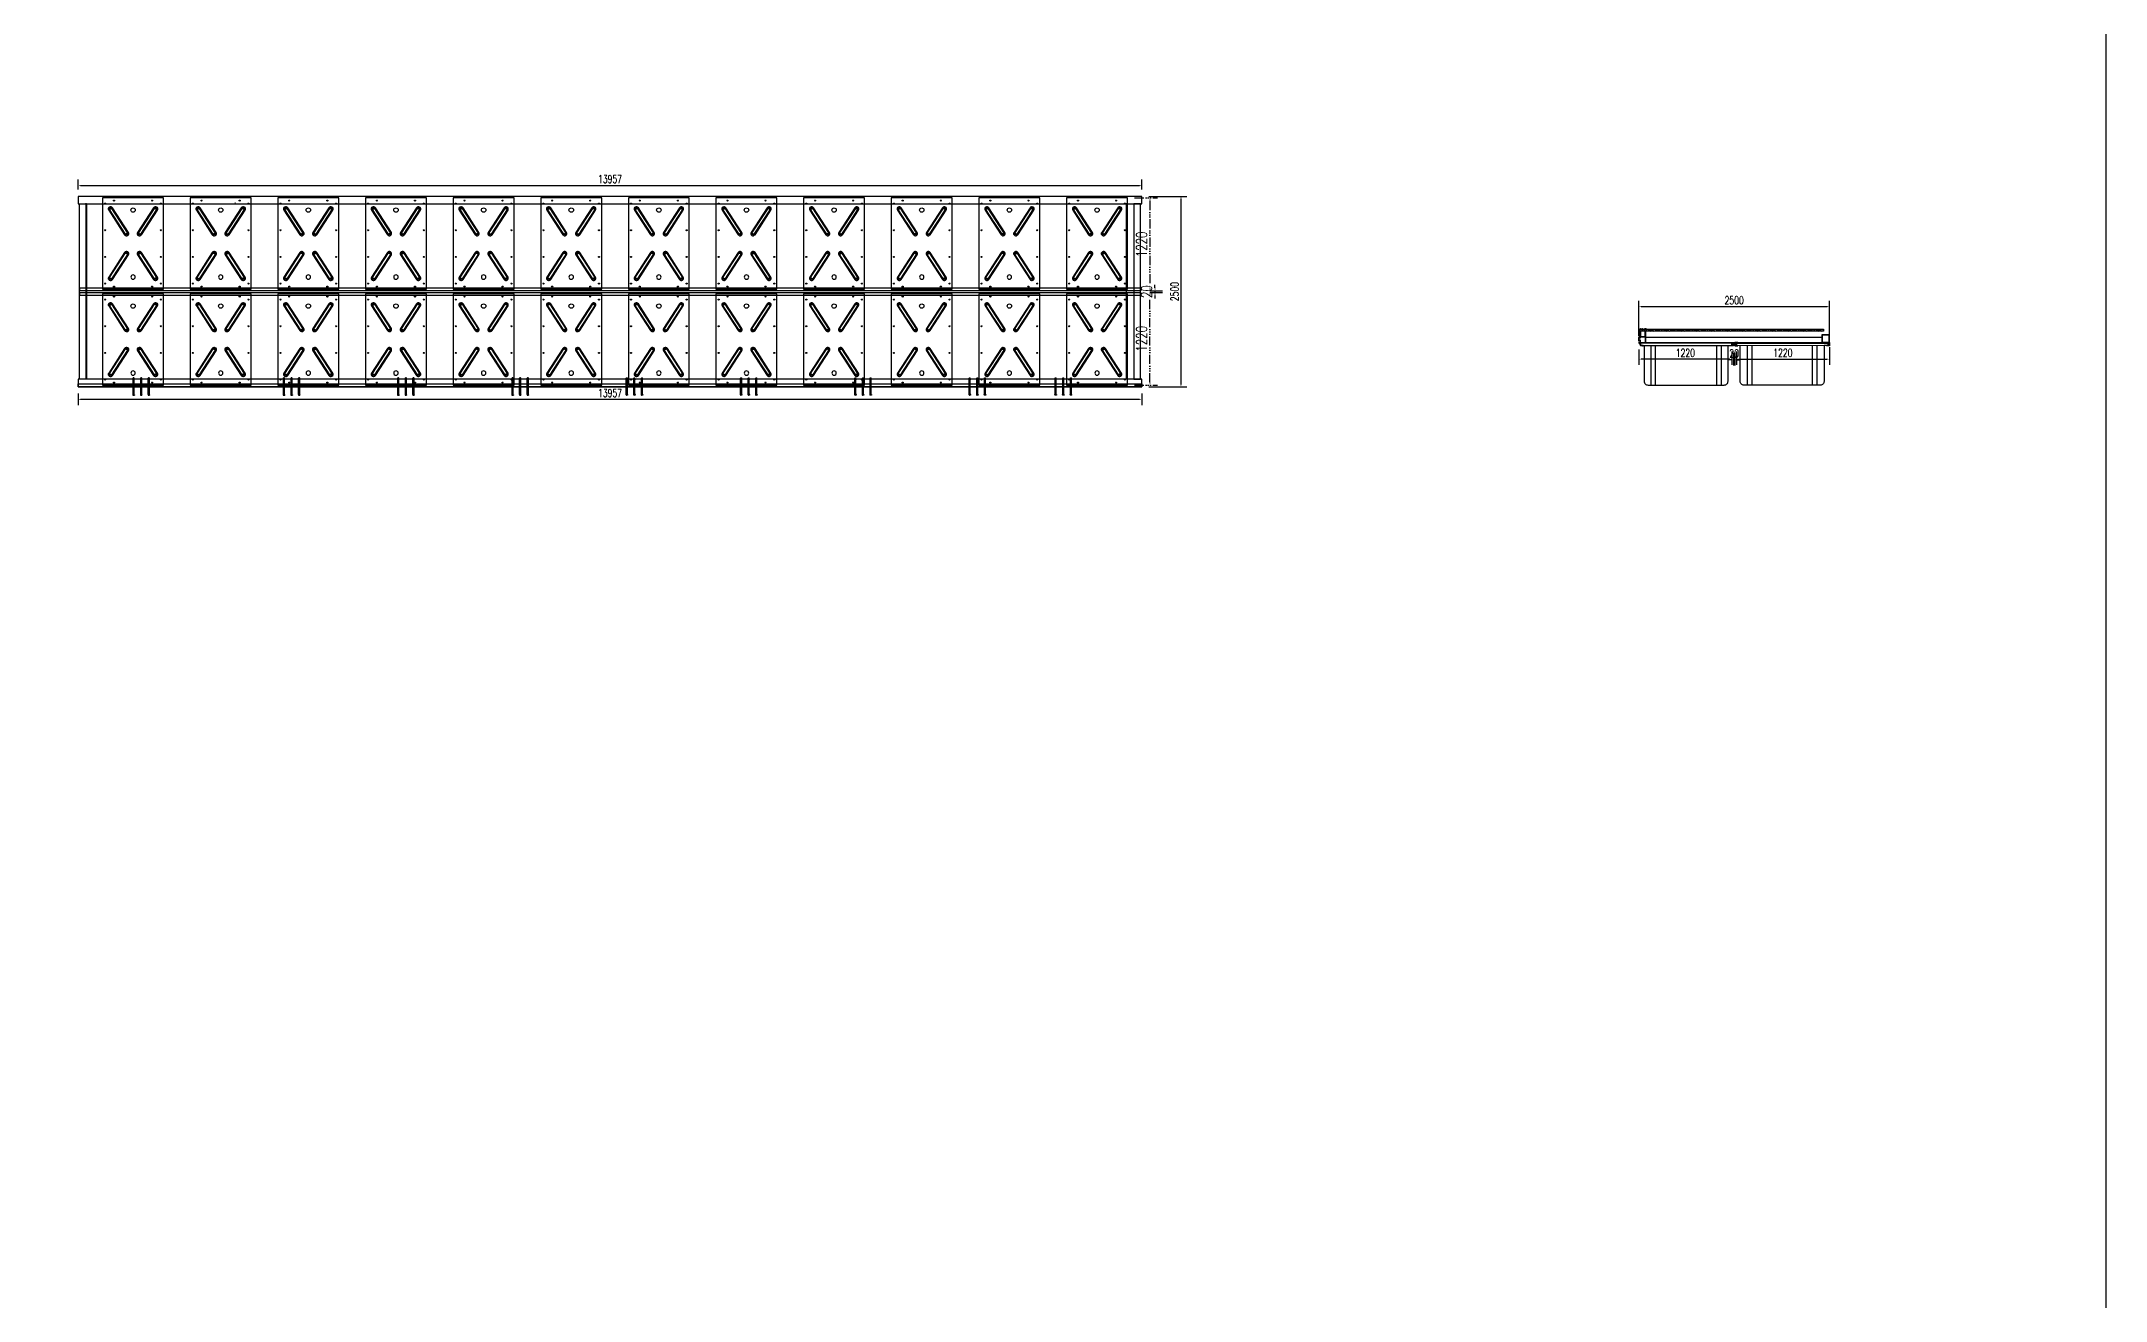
# Model space of a CAD drawing. Extents: x -18540 to 926017, y -610001 to -56924.
# Drawn here: x 136467 to 163556, y -559885 to -543348 of the extents above; entities that cross this region are included whole.
import ezdxf

# ---------------------------------------------------------------- set-up
doc = ezdxf.new("R2010")
doc.units = 0
doc.header["$LTSCALE"] = 10
doc.header["$MEASUREMENT"] = 0
doc.linetypes.add('ACAD_ISO14W100', pattern=[24, 12, -3, 0, -3, 0, -3, 0, -3])
for name, color, linetype in [('L-构造线', 6, 'Continuous'), ('PUB_DIM', 3, 'Continuous'), ('W-FLOAT_BOWL浮筒', 253, 'Continuous'), ('W-STEEL_FRAME钢架', 3, 'Continuous'), ('W-WOOD_FLOOR木地板', 30, 'Continuous'), ('浮箱U槽', 5, 'Continuous')]:
    doc.layers.add(name, color=color, linetype=linetype)
doc.styles.add('STANDARD_T3', font='simplex.shx', dxfattribs={"width": 0.7, "bigfont": 'gbcbig.shx'})
doc.dimstyles.new('W&&30', dxfattribs={"dimtxt": 105, "dimasz": 30, "dimexe": 75, "dimexo": 90, "dimgap": 30, "dimtad": 1, "dimdec": 0, "dimzin": 0, "dimdsep": 46, "dimtxsty": 'STANDARD_T3', "dimcen": 0.09, "dimclrd": 1, "dimclre": 1, "dimclrt": 7, "dimazin": 2, "dimtfac": 1, "dimtdec": 0, "dimtix": 1, "dimtmove": 2, "dimatfit": 3, "dimfxl": 100, "dimtolj": 1, "dimtzin": 0, "dimarcsym": 0})
doc.dimstyles.new('W&&40', dxfattribs={"dimtxt": 140, "dimasz": 40, "dimexe": 100, "dimexo": 120, "dimgap": 40, "dimtad": 1, "dimdec": 0, "dimzin": 0, "dimdsep": 46, "dimtxsty": 'STANDARD_T3', "dimcen": 0.09, "dimclrd": 1, "dimclre": 1, "dimclrt": 7, "dimazin": 2, "dimtfac": 1, "dimtdec": 0, "dimtix": 1, "dimtmove": 2, "dimatfit": 3, "dimfxl": 100, "dimtolj": 1, "dimtzin": 0, "dimarcsym": 0})

# ---------------------------------------------------------------- blocks, each defined once
blk = doc.blocks.new('*D900')
at = {"layer": 'Defpoints', "color": 0, "transparency": 16777216}
for p in [(150909, -545385), (150909, -547885), (151422, -547885)]:
    blk.add_point(p, dxfattribs=at)
at = {"layer": 'W-STEEL_FRAME钢架', "color": 1, "lineweight": -2, "transparency": 16777216}
for p, q in [((150999, -545385), (151497, -545385)), ((151422, -545415), (151422, -547855)), ((150999, -547885), (151497, -547885))]:
    blk.add_line(p, q, dxfattribs=at)
at = {"layer": 'W-STEEL_FRAME钢架', "color": 1, "transparency": 16777216}
for points in [[(151417, -545415), (151427, -545415), (151422, -545385)], [(151417, -547855), (151427, -547855), (151422, -547885)]]:
    blk.add_solid(points, dxfattribs=at)
at = {"layer": 'W-STEEL_FRAME钢架', "color": 7, "transparency": 16777216, "insert": (151339, -546635), "char_height": 105, "attachment_point": 5, "rotation": 90, "style": 'STANDARD_T3'}
blk.add_mtext('\\A1;2500', dxfattribs=at)
blk = doc.blocks.new('*D907')
at = {"layer": 'Defpoints', "color": 0, "linetype": 'ACAD_ISO14W100', "transparency": 16777216}
for p in [(150892, -546645), (151015, -546645), (150693, -547865)]:
    blk.add_point(p, dxfattribs=at)
at = {"layer": 'PUB_DIM', "color": 1, "linetype": 'ACAD_ISO14W100', "lineweight": -2, "transparency": 16777216}
for p, q in [((151012, -546645), (151115, -546645)), ((151015, -547825), (151015, -546685)), ((150813, -547865), (151115, -547865))]:
    blk.add_line(p, q, dxfattribs=at)
at = {"layer": 'PUB_DIM', "color": 1, "linetype": 'ACAD_ISO14W100', "transparency": 16777216}
for points in [[(151008, -546685), (151022, -546685), (151015, -546645)], [(151008, -547825), (151022, -547825), (151015, -547865)]]:
    blk.add_solid(points, dxfattribs=at)
at = {"layer": 'PUB_DIM', "color": 7, "linetype": 'ACAD_ISO14W100', "transparency": 16777216, "insert": (150905, -547255), "char_height": 140, "attachment_point": 5, "rotation": 90, "style": 'STANDARD_T3'}
blk.add_mtext('\\A1;1220', dxfattribs=at)
blk = doc.blocks.new('*D908')
at = {"layer": 'Defpoints', "color": 0, "linetype": 'ACAD_ISO14W100', "transparency": 16777216}
for p in [(150693, -545405), (150892, -546625), (151015, -546625)]:
    blk.add_point(p, dxfattribs=at)
at = {"layer": 'PUB_DIM', "color": 1, "linetype": 'ACAD_ISO14W100', "lineweight": -2, "transparency": 16777216}
for p, q in [((150813, -545405), (151115, -545405)), ((151015, -545445), (151015, -546585)), ((151012, -546625), (151115, -546625))]:
    blk.add_line(p, q, dxfattribs=at)
at = {"layer": 'PUB_DIM', "color": 1, "linetype": 'ACAD_ISO14W100', "transparency": 16777216}
for points in [[(151008, -545445), (151022, -545445), (151015, -545405)], [(151008, -546585), (151022, -546585), (151015, -546625)]]:
    blk.add_solid(points, dxfattribs=at)
at = {"layer": 'PUB_DIM', "color": 7, "linetype": 'ACAD_ISO14W100', "transparency": 16777216, "insert": (150905, -546015), "char_height": 140, "attachment_point": 5, "rotation": 90, "style": 'STANDARD_T3'}
blk.add_mtext('\\A1;1220', dxfattribs=at)
blk = doc.blocks.new('*D916')
at = {"layer": 'Defpoints', "color": 0, "transparency": 16777216}
for p in [(150909, -545240), (136951, -545385), (150909, -545385)]:
    blk.add_point(p, dxfattribs=at)
at = {"layer": 'W-STEEL_FRAME钢架', "color": 1, "lineweight": -2, "transparency": 16777216}
for p, q in [((136951, -545295), (136951, -545165)), ((136981, -545240), (150879, -545240)), ((150909, -545295), (150909, -545165))]:
    blk.add_line(p, q, dxfattribs=at)
at = {"layer": 'W-STEEL_FRAME钢架', "color": 1, "transparency": 16777216}
for points in [[(136981, -545235), (136981, -545245), (136951, -545240)], [(150879, -545235), (150879, -545245), (150909, -545240)]]:
    blk.add_solid(points, dxfattribs=at)
at = {"layer": 'W-STEEL_FRAME钢架', "color": 7, "transparency": 16777216, "insert": (143930, -545157), "char_height": 105, "attachment_point": 5, "style": 'STANDARD_T3'}
blk.add_mtext('\\A1;13957', dxfattribs=at)
blk = doc.blocks.new('*D955')
at = {"layer": 'Defpoints', "color": 0, "transparency": 16777216}
for p in [(136952, -547885), (150909, -547885), (136952, -548050)]:
    blk.add_point(p, dxfattribs=at)
at = {"layer": 'W-STEEL_FRAME钢架', "color": 1, "lineweight": -2, "transparency": 16777216}
for p, q in [((136952, -547975), (136952, -548125)), ((150909, -547975), (150909, -548125)), ((150879, -548050), (136982, -548050))]:
    blk.add_line(p, q, dxfattribs=at)
at = {"layer": 'W-STEEL_FRAME钢架', "color": 1, "transparency": 16777216}
for points in [[(136982, -548045), (136982, -548055), (136952, -548050)], [(150879, -548045), (150879, -548055), (150909, -548050)]]:
    blk.add_solid(points, dxfattribs=at)
at = {"layer": 'W-STEEL_FRAME钢架', "color": 7, "transparency": 16777216, "insert": (143930, -547967), "char_height": 105, "attachment_point": 5, "style": 'STANDARD_T3'}
blk.add_mtext('\\A1;13957', dxfattribs=at)
blk = doc.blocks.new('fx1200')
for p, q in [((1200, 276), (0, 276)), ((0, 276), (0, -524)), ((1200, -524), (1200, 276)), ((121, 187), (116, 177)), ((116, 177), (118, 165)), ((118, 165), (121, 155)), ((128, 196), (121, 187)), ((121, 155), (129, 147)), ((126, 172), (129, 182)), ((128, 162), (126, 172)), ((139, 201), (128, 196)), ((134, 155), (128, 162)), ((129, 182), (136, 190)), ((129, 172), (131, 180)), ((131, 164), (129, 172)), ((137, 159), (129, 147)), ((129, 147), (453, -63)), ((131, 180), (137, 187)), ((137, 159), (131, 164)), ((134, 155), (458, -56)), ((136, 190), (145, 192)), ((137, 187), (145, 189)), ((153, 185), (137, 159)), ((461, -53), (137, 159)), ((150, 201), (139, 201)), ((145, 192), (155, 189)), ((145, 189), (153, 185)), ((159, 197), (150, 201)), ((159, 197), (153, 185)), ((153, 185), (477, -24)), ((478, -21), (155, 189)), ((483, -12), (159, 197)), ((1041, 197), (717, -12)), ((1045, 189), (722, -21)), ((723, -24), (1047, 185)), ((1064, 159), (741, -53)), ((742, -56), (1066, 155)), ((747, -63), (1071, 147)), ((1052, 201), (1041, 197)), ((1047, 185), (1041, 197)), ((1045, 189), (1055, 192)), ((1047, 185), (1055, 189)), ((1047, 185), (1064, 159)), ((1063, 201), (1052, 201)), ((1055, 192), (1064, 190)), ((1055, 189), (1063, 187)), ((1072, 196), (1063, 201)), ((1063, 187), (1069, 180)), ((1064, 190), (1072, 182)), ((1069, 164), (1064, 159)), ((1064, 159), (1071, 147)), ((1072, 162), (1066, 155)), ((1069, 180), (1071, 172)), ((1071, 172), (1069, 164)), ((1071, 147), (1079, 155)), ((1080, 187), (1072, 196)), ((1072, 182), (1076, 172)), ((1076, 172), (1072, 162)), ((1079, 155), (1084, 165)), ((1084, 177), (1080, 187)), ((1084, 165), (1084, 177)), ((453, -184), (129, -393)), ((132, -123), (134, -113)), ((134, -135), (132, -123)), ((134, -113), (140, -103)), ((140, -145), (134, -135)), ((458, -192), (134, -402)), ((137, -405), (461, -195)), ((140, -103), (150, -96)), ((150, -150), (140, -145)), ((150, -96), (161, -95)), ((161, -153), (150, -150)), ((477, -222), (153, -433)), ((155, -437), (478, -225)), ((159, -443), (483, -234)), ((161, -95), (171, -96)), ((171, -150), (161, -153)), ((171, -96), (180, -103)), ((180, -145), (171, -150)), ((180, -103), (187, -113)), ((187, -135), (180, -145)), ((187, -113), (188, -123)), ((188, -123), (187, -135)), ((461, -53), (453, -63)), ((453, -63), (464, -68)), ((464, -180), (453, -184)), ((453, -184), (461, -195)), ((467, -59), (458, -56)), ((458, -192), (467, -189)), ((461, -53), (477, -24)), ((469, -54), (461, -53)), ((461, -195), (469, -192)), ((461, -195), (477, -222)), ((464, -68), (475, -68)), ((475, -180), (464, -180)), ((478, -56), (467, -59)), ((467, -189), (478, -190)), ((475, -53), (469, -54)), ((469, -192), (475, -194)), ((482, -48), (475, -53)), ((475, -68), (485, -63)), ((485, -185), (475, -180)), ((475, -194), (482, -200)), ((483, -12), (477, -24)), ((477, -24), (482, -31)), ((482, -217), (477, -222)), ((477, -222), (483, -234)), ((478, -21), (485, -29)), ((485, -49), (478, -56)), ((478, -190), (485, -199)), ((485, -219), (478, -225)), ((482, -31), (485, -39)), ((485, -39), (482, -48)), ((482, -200), (485, -209)), ((485, -209), (482, -217)), ((491, -21), (483, -12)), ((483, -234), (491, -225)), ((485, -29), (488, -39)), ((488, -39), (485, -49)), ((485, -63), (493, -54)), ((493, -194), (485, -185)), ((485, -199), (488, -209)), ((488, -209), (485, -219)), ((496, -31), (491, -21)), ((491, -225), (496, -215)), ((493, -54), (496, -43)), ((496, -204), (493, -194)), ((496, -43), (496, -31)), ((496, -215), (496, -204)), ((709, -21), (704, -31)), ((704, -31), (704, -43)), ((704, -43), (707, -54)), ((707, -194), (704, -204)), ((704, -204), (704, -215)), ((704, -215), (709, -225)), ((707, -54), (715, -63)), ((715, -185), (707, -194)), ((717, -12), (709, -21)), ((709, -225), (717, -234)), ((712, -39), (715, -29)), ((715, -49), (712, -39)), ((712, -209), (715, -199)), ((715, -219), (712, -209)), ((715, -29), (722, -21)), ((723, -56), (715, -49)), ((715, -63), (725, -68)), ((725, -180), (715, -185)), ((715, -199), (723, -190)), ((722, -225), (715, -219)), ((717, -12), (723, -24)), ((717, -39), (718, -31)), ((718, -48), (717, -39)), ((717, -209), (718, -200)), ((718, -217), (717, -209)), ((723, -222), (717, -234)), ((717, -234), (1041, -443)), ((718, -31), (723, -24)), ((725, -53), (718, -48)), ((718, -200), (725, -194)), ((723, -222), (718, -217)), ((722, -225), (1045, -437)), ((741, -53), (723, -24)), ((733, -59), (723, -56)), ((723, -190), (733, -189)), ((741, -195), (723, -222)), ((1047, -433), (723, -222)), ((733, -54), (725, -53)), ((725, -68), (736, -68)), ((736, -180), (725, -180)), ((725, -194), (733, -192)), ((741, -53), (733, -54)), ((742, -56), (733, -59)), ((733, -189), (742, -192)), ((733, -192), (741, -195)), ((736, -68), (747, -63)), ((747, -184), (736, -180)), ((741, -53), (747, -63)), ((747, -184), (741, -195)), ((741, -195), (1064, -405)), ((1066, -402), (742, -192)), ((1071, -393), (747, -184)), ((1015, -113), (1012, -123)), ((1012, -123), (1015, -135)), ((1020, -103), (1015, -113)), ((1015, -135), (1020, -145)), ((1029, -96), (1020, -103)), ((1020, -145), (1029, -150)), ((1041, -95), (1029, -96)), ((1029, -150), (1041, -153)), ((1050, -96), (1041, -95)), ((1041, -153), (1050, -150)), ((1060, -103), (1050, -96)), ((1050, -150), (1060, -145)), ((1066, -113), (1060, -103)), ((1060, -145), (1066, -135)), ((1068, -123), (1066, -113)), ((1066, -135), (1068, -123)), ((0, -524), (1200, -524)), ((118, -412), (116, -423)), ((116, -423), (121, -435)), ((121, -402), (118, -412)), ((129, -393), (121, -402)), ((121, -435), (128, -443)), ((126, -420), (128, -410)), ((129, -430), (126, -420)), ((128, -410), (134, -402)), ((128, -443), (139, -448)), ((129, -393), (137, -405)), ((129, -420), (131, -412)), ((131, -428), (129, -420)), ((136, -437), (129, -430)), ((131, -412), (137, -405)), ((137, -433), (131, -428)), ((145, -438), (136, -437)), ((153, -433), (137, -405)), ((145, -435), (137, -433)), ((139, -448), (150, -448)), ((153, -433), (145, -435)), ((155, -437), (145, -438)), ((150, -448), (159, -443)), ((153, -433), (159, -443)), ((1041, -443), (1047, -433)), ((1041, -443), (1052, -448)), ((1055, -438), (1045, -437)), ((1047, -433), (1064, -405)), ((1055, -435), (1047, -433)), ((1052, -448), (1063, -448)), ((1063, -433), (1055, -435)), ((1064, -437), (1055, -438)), ((1069, -428), (1063, -433)), ((1063, -448), (1072, -443)), ((1071, -393), (1064, -405)), ((1064, -405), (1069, -412)), ((1072, -430), (1064, -437)), ((1066, -402), (1072, -410)), ((1069, -412), (1071, -420)), ((1071, -420), (1069, -428)), ((1079, -402), (1071, -393)), ((1072, -410), (1076, -420)), ((1076, -420), (1072, -430)), ((1072, -443), (1080, -435)), ((1084, -412), (1079, -402)), ((1080, -435), (1084, -423)), ((1084, -423), (1084, -412))]:
    blk.add_line(p, q)
for centre in [(35, 126), (75, 241), (425, 241), (775, 241), (1125, 241), (1165, 126), (35, -374), (75, -489), (425, -489), (775, -489), (1125, -489), (1165, -374)]:
    blk.add_circle(centre, 7)
blk = doc.blocks.new('*U880')
at = {"layer": 'W-FLOAT_BOWL浮筒', "rotation": 90.00000000101697}
for p in [(-124, 30), (-124, -1230)]:
    blk.add_blockref('fx1200', p, dxfattribs=at)
blk = doc.blocks.new('*U881')
at = {"layer": 'W-FLOAT_BOWL浮筒', "color": 0, "linetype": 'ByBlock', "lineweight": -2, "transparency": 16777216}
for p in [(0, 0), (1150, 0), (2300, 0), (3450, 0), (4600, 0), (5750, 0), (6900, 0), (8050, 0), (9200, 0), (10350, 0), (11500, 0), (12650, 0)]:
    blk.add_blockref('*U880', p, dxfattribs=at)
blk = doc.blocks.new('*D1031')
at = {"layer": 'Defpoints', "color": 0, "transparency": 16777216}
for p in [(150892, -546625), (150892, -546645), (151081, -546645)]:
    blk.add_point(p, dxfattribs=at)
at = {"layer": 'L-构造线', "color": 1, "lineweight": -2, "transparency": 16777216}
for p, q in [((151012, -546625), (151181, -546625)), ((151012, -546645), (151181, -546645)), ((151081, -546585), (151081, -546545)), ((151081, -546625), (151081, -546645)), ((151081, -546685), (151081, -546725))]:
    blk.add_line(p, q, dxfattribs=at)
at = {"layer": 'L-构造线', "color": 1, "transparency": 16777216}
for points in [[(151075, -546585), (151088, -546585), (151081, -546625)], [(151075, -546685), (151088, -546685), (151081, -546645)]]:
    blk.add_solid(points, dxfattribs=at)
at = {"layer": 'L-构造线', "color": 7, "transparency": 16777216, "insert": (150971, -546635), "char_height": 140, "attachment_point": 5, "rotation": 90, "style": 'STANDARD_T3'}
blk.add_mtext('\\A1;20', dxfattribs=at)
blk = doc.blocks.new('0102')
at = {"color": 5, "lineweight": -3}
for p, q in [((-1521475, 1202749), (-1521475, 1203269)), ((-1521415, 1202749), (-1521415, 1203269)), ((-1520615, 1203269), (-1520615, 1202749)), ((-1520555, 1203269), (-1520555, 1202749))]:
    blk.add_line(p, q, dxfattribs=at)
at = {"color": 5}
blk.add_lwpolyline([(-1521615, 1203299), (-1521615, 1203269), (-1521565, 1203269), (-1520465, 1203268), (-1520415, 1203269), (-1520415, 1203299)], close=True, dxfattribs=at)
at = {"color": 5, "lineweight": -3}
blk.add_lwpolyline([(-1521565, 1203269), (-1521565, 1202799, 0.414214), (-1521515, 1202749), (-1520515, 1202749, 0.414214), (-1520465, 1202799), (-1520465, 1203269)], format="xyb", dxfattribs=at)
blk = doc.blocks.new('*D1036')
at = {"layer": 'Defpoints', "color": 0, "transparency": 16777216}
for p in [(158710, -547330), (159931, -547276), (159931, -547522)]:
    blk.add_point(p, dxfattribs=at)
at = {"layer": 'W-STEEL_FRAME钢架', "color": 1, "lineweight": -2, "transparency": 16777216}
for p, q in [((158710, -547420), (158710, -547597)), ((159931, -547366), (159931, -547597)), ((158740, -547522), (159901, -547522))]:
    blk.add_line(p, q, dxfattribs=at)
at = {"layer": 'W-STEEL_FRAME钢架', "color": 1, "transparency": 16777216}
for points in [[(158740, -547517), (158740, -547527), (158710, -547522)], [(159901, -547517), (159901, -547527), (159931, -547522)]]:
    blk.add_solid(points, dxfattribs=at)
at = {"layer": 'W-STEEL_FRAME钢架', "color": 7, "transparency": 16777216, "insert": (159320, -547439), "char_height": 105, "attachment_point": 5, "style": 'STANDARD_T3'}
blk.add_mtext('\\A1;1220', dxfattribs=at)
blk = doc.blocks.new('*D1034')
at = {"layer": 'Defpoints', "color": 0, "transparency": 16777216}
for p in [(157431, -547306), (158651, -547330), (157431, -547522)]:
    blk.add_point(p, dxfattribs=at)
at = {"layer": 'W-STEEL_FRAME钢架', "color": 1, "lineweight": -2, "transparency": 16777216}
for p, q in [((157431, -547396), (157431, -547597)), ((158651, -547420), (158651, -547597)), ((158621, -547522), (157461, -547522))]:
    blk.add_line(p, q, dxfattribs=at)
at = {"layer": 'W-STEEL_FRAME钢架', "color": 1, "transparency": 16777216}
for points in [[(157461, -547517), (157461, -547527), (157431, -547522)], [(158621, -547517), (158621, -547527), (158651, -547522)]]:
    blk.add_solid(points, dxfattribs=at)
at = {"layer": 'W-STEEL_FRAME钢架', "color": 7, "transparency": 16777216, "insert": (158041, -547439), "char_height": 105, "attachment_point": 5, "style": 'STANDARD_T3'}
blk.add_mtext('\\A1;1220', dxfattribs=at)
blk = doc.blocks.new('*D1035')
at = {"layer": 'Defpoints', "color": 0, "transparency": 16777216}
for p in [(159931, -546832), (157431, -547310), (159931, -547318)]:
    blk.add_point(p, dxfattribs=at)
at = {"layer": 'W-STEEL_FRAME钢架', "color": 1, "lineweight": -2, "transparency": 16777216}
for p, q in [((157431, -547220), (157431, -546757)), ((157461, -546832), (159901, -546832)), ((159931, -547228), (159931, -546757))]:
    blk.add_line(p, q, dxfattribs=at)
at = {"layer": 'W-STEEL_FRAME钢架', "color": 1, "transparency": 16777216}
for points in [[(157461, -546827), (157461, -546837), (157431, -546832)], [(159901, -546827), (159901, -546837), (159931, -546832)]]:
    blk.add_solid(points, dxfattribs=at)
at = {"layer": 'W-STEEL_FRAME钢架', "color": 7, "transparency": 16777216, "insert": (158681, -546749), "char_height": 105, "attachment_point": 5, "style": 'STANDARD_T3'}
blk.add_mtext('\\A1;2500', dxfattribs=at)
blk = doc.blocks.new('*D1037')
at = {"layer": 'Defpoints', "color": 0, "transparency": 16777216}
for p in [(158671, -547347), (158690, -547347), (158690, -547529)]:
    blk.add_point(p, dxfattribs=at)
at = {"layer": 'W-STEEL_FRAME钢架', "color": 1, "lineweight": -2, "transparency": 16777216}
for p, q in [((158671, -547437), (158671, -547604)), ((158690, -547437), (158690, -547604)), ((158641, -547529), (158611, -547529)), ((158671, -547529), (158690, -547529)), ((158720, -547529), (158750, -547529))]:
    blk.add_line(p, q, dxfattribs=at)
at = {"layer": 'W-STEEL_FRAME钢架', "color": 1, "transparency": 16777216}
for points in [[(158641, -547524), (158641, -547534), (158671, -547529)], [(158720, -547524), (158720, -547534), (158690, -547529)]]:
    blk.add_solid(points, dxfattribs=at)
at = {"layer": 'W-STEEL_FRAME钢架', "color": 7, "transparency": 16777216, "insert": (158681, -547446), "char_height": 105, "attachment_point": 5, "style": 'STANDARD_T3'}
blk.add_mtext('\\A1;20', dxfattribs=at)
blk = doc.blocks.new('1')
at = {"lineweight": -3}
for p, q in [((-1521938, 1214338), (-1521935, 1214338)), ((-1521938, 1214336), (-1521931, 1214336)), ((-1521938, 1214336), (-1521914, 1214336)), ((-1521936, 1214341), (-1521936, 1214346)), ((-1521936, 1214346), (-1521916, 1214346)), ((-1521935, 1214341), (-1521936, 1214341)), ((-1521934, 1214347), (-1521932, 1214347)), ((-1521933, 1214352), (-1521931, 1214355)), ((-1521933, 1214136), (-1521933, 1214352)), ((-1521919, 1214352), (-1521933, 1214352)), ((-1521932, 1214347), (-1521919, 1214347)), ((-1521932, 1214346), (-1521932, 1214341)), ((-1521921, 1214355), (-1521931, 1214355)), ((-1521919, 1214352), (-1521921, 1214355)), ((-1521919, 1214347), (-1521921, 1214347)), ((-1521921, 1214346), (-1521921, 1214341)), ((-1521919, 1214136), (-1521919, 1214352)), ((-1521917, 1214341), (-1521916, 1214341)), ((-1521914, 1214338), (-1521917, 1214338)), ((-1521916, 1214341), (-1521916, 1214346)), ((-1521938, 1214136), (-1521931, 1214136)), ((-1521938, 1214136), (-1521914, 1214136)), ((-1521938, 1214134), (-1521935, 1214134)), ((-1521935, 1214131), (-1521936, 1214131)), ((-1521936, 1214131), (-1521936, 1214126)), ((-1521936, 1214126), (-1521916, 1214126)), ((-1521934, 1214125), (-1521932, 1214125)), ((-1521932, 1214126), (-1521932, 1214131)), ((-1521932, 1214125), (-1521919, 1214125)), ((-1521921, 1214126), (-1521921, 1214131)), ((-1521919, 1214125), (-1521921, 1214125)), ((-1521914, 1214134), (-1521917, 1214134)), ((-1521917, 1214131), (-1521916, 1214131)), ((-1521916, 1214131), (-1521916, 1214126))]:
    blk.add_line(p, q, dxfattribs=at)
at = {"color": 1}
for p, q in [((-1521936, 1214346), (-1521934, 1214347)), ((-1521919, 1214347), (-1521916, 1214346))]:
    blk.add_line(p, q, dxfattribs=at)
at = {"color": 6, "lineweight": -3}
for p, q in [((-1521931, 1214136), (-1521931, 1214355)), ((-1521921, 1214136), (-1521921, 1214355))]:
    blk.add_line(p, q, dxfattribs=at)
at = {"lineweight": -3}
for points in [[(-1521933, 1214336), (-1521938, 1214336), (-1521938, 1214338), (-1521914, 1214338), (-1521914, 1214336), (-1521919, 1214336)], [(-1521935, 1214338), (-1521935, 1214341), (-1521917, 1214341), (-1521917, 1214338)], [(-1521933, 1214136), (-1521938, 1214136), (-1521938, 1214134), (-1521914, 1214134), (-1521914, 1214136), (-1521919, 1214136)], [(-1521935, 1214134), (-1521935, 1214131), (-1521917, 1214131), (-1521917, 1214134)]]:
    blk.add_lwpolyline(points, dxfattribs=at)
for centre, radius, start, end in [((-1521934, 1214129), 3.22, 223.6028, 316.3972), ((-1521926, 1214140), 14.7, 248.7607, 291.2393), ((-1521919, 1214129), 3.22, 223.6028, 316.3972)]:
    blk.add_arc(centre, radius, start, end, dxfattribs=at)

msp = doc.modelspace()

# ---------------------------------------------------------------- hatches: boundary and pattern name
at = {"layer": 'W-WOOD_FLOOR木地板'}
h = msp.add_hatch(dxfattribs=at)
h.set_pattern_fill('木纹01', color=256, scale=50)
h.set_pattern_definition([(360, (-191709.37, -372292.7), (200, 200), [10, -190]), (360, (-191849.37, -372272.7), (200, 200), [20, -180]), (360, (-191719.37, -372262.7), (200, 200), [10, -190]), (360, (-191839.37, -372242.7), (200, 200), [10, -190]), (360, (-191719.37, -372232.7), (200, 200), [10, -190]), (360, (-191829.37, -372222.7), (200, 200), [10, -190]), (360, (-191719.37, -372212.7), (200, 200), [10, -190]), (360, (-191829.37, -372192.7), (200, 200), [10, -110, 10, -70]), (360, (-191829.37, -372172.7), (200, 200), [20, -100, 10, -70]), (360, (-191839.37, -372142.7), (200, 200), [10, -30, 10, -80, 10, -60]), (360, (-191849.37, -372122.7), (200, 200), [10, -40, 20, -130]), (360, (-191719.37, -372112.7), (200, 200), [10, -190]), (360, (-191849.37, -372102.7), (200, 200), [10, -50, 10, -130]), (45, (-191869.37, -372292.7), (1e-13, 200), [28.2842, -254.55851]), (45, (-191699.37, -372292.7), (1e-13, 200), [56.56854, -226.27417]), (45, (-191699.37, -372192.7), (1e-13, 200), [14.142, -268.70071]), (45, (-191869.37, -372172.7), (1e-13, 200), [42.4264, -240.41631]), (45, (-191699.37, -372172.7), (1e-13, 200), [70.71068, -212.13203]), (45, (-191699.37, -372142.7), (1e-13, 200), [42.4264, -240.41631]), (315, (-191739.37, -372122.7), (200, -1e-13), [14.142, -268.70071]), (315, (-191809.37, -372282.7), (200, -1e-13), [28.2842, -254.55851]), (315, (-191799.37, -372202.7), (200, -1e-13), [28.2842, -254.55851]), (315, (-191739.37, -372242.7), (200, -1e-13), [28.2842, -254.55851]), (315, (-191749.37, -372162.7), (200, -1e-13), [28.2842, -254.55851]), (315, (-191739.37, -372142.7), (200, -1e-13), [42.4264, -240.41631]), (315, (-191789.37, -372262.7), (200, -1e-13), [42.4264, -240.41631]), (315, (-191759.37, -372252.7), (200, -1e-13), [42.4264, -240.41631]), (315, (-191789.37, -372182.7), (200, -1e-13), [42.4264, -240.41631]), (315, (-191769.37, -372172.7), (200, -1e-13), [42.4264, -240.41631]), (26.56505, (-191859.37, -372252.7), (200, 8e-08), [22.36068, -424.85292]), (26.56505, (-191709.37, -372262.7), (200, 8e-08), [89.44272, -357.77088]), (26.56505, (-191709.37, -372232.7), (200, 8e-08), [89.44272, -357.77088]), (26.56505, (-191709.37, -372212.7), (200, 8e-08), [89.4428, -134, 44.722, -179.048795]), (26.56505, (-191689.37, -372182.7), (200, 8e-08), [22.36068, -424.85292]), (26.56505, (-191869.37, -372112.7), (200, 8e-08), [22.36068, -424.85292]), (26.56505, (-191709.37, -372112.7), (200, 8e-08), [44.72136, -402.49224]), (333.43495, (-191759.37, -372292.7), (200, -8e-08), [44.72136, -402.49224]), (333.43495, (-191829.37, -372242.7), (200, -8e-08), [44.72136, -402.49224]), (333.43495, (-191829.37, -372272.7), (200, -8e-08), [22.36068, -424.85224]), (333.43495, (-191819.37, -372222.7), (200, -8e-08), [67.08204, -380.13156]), (333.43495, (-191779.37, -372222.7), (200, -8e-08), [44.72136, -402.49224]), (333.43495, (-191759.37, -372212.7), (200, -8e-08), [44.72136, -402.49224]), (333.43495, (-191819.37, -372192.7), (200, -8e-08), [22.36068, -424.85224]), (333.43495, (-191809.37, -372172.7), (200, -8e-08), [22.36068, -424.85224]), (333.43495, (-191729.37, -372132.7), (200, -8e-08), [22.36068, -424.85224]), (333.43495, (-191739.37, -372202.7), (200, -8e-08), [22.36068, -424.85224]), (333.43495, (-191829.37, -372142.7), (200, -8e-08), [67.08204, -380.13156]), (333.43495, (-191839.37, -372122.7), (200, -8e-08), [44.72136, -402.49224]), (333.43495, (-191729.37, -372182.7), (200, -8e-08), [22.36, -201.24, 22.36, -201.253595]), (333.43495, (-191789.37, -372142.7), (200, -8e-08), [44.72136, -402.49224]), (333.43495, (-191779.37, -372122.7), (200, -8e-08), [44.72136, -402.49224]), (333.43495, (-191839.37, -372102.7), (200, -8e-08), [44.72136, -402.49224]), (333.43495, (-191779.37, -372102.7), (200, -8e-08), [44.72136, -402.49224])])
h.paths.add_polyline_path([(157507.8, -547129.4), (157507.8, -547153.4), (159851.4, -547153.4), (159851.4, -547129.4)])

# ---------------------------------------------------------------- linework, layer by layer
at = {"color": 0}
for p, q in [((137049.7, -545471.9), (137049.7, -547784.9)), ((139016.7, -545471.9), (139006.7, -545471.9)), ((157481.2, -547129.5), (157495.3, -547129.5))]:
    msp.add_line(p, q, dxfattribs=at)
at = {"color": 251}
msp.add_line((150702.7, -545471.9), (150702.7, -547784.9), dxfattribs=at)
at = {"color": 3, "lineweight": -3}
for p, q in [((157449.6, -547192), (157449.6, -547148.9)), ((157455.1, -547149.9), (157467.7, -547149.9)), ((157466.1, -547125.3), (157466.4, -547124.9)), ((157467.5, -547124.9), (157467.8, -547125.3)), ((157468.1, -547125.3), (157468.4, -547124.9)), ((157470.1, -547125.3), (157470.4, -547124.9)), ((157470.6, -547124.8), (157475.7, -547124.8)), ((157470.6, -547124.8), (157472.4, -547124.8)), ((157481.2, -547127.3), (157481.2, -547131.6)), ((157495.3, -547131.6), (157495.3, -547127.3)), ((157500.8, -547124.8), (157505.9, -547124.8)), ((157514.4, -547125.3), (157514.1, -547124.9)), ((157516.4, -547125.3), (157516.1, -547124.9)), ((157517, -547124.9), (157516.7, -547125.3)), ((157517.9, -547154.4), (157517.9, -547192)), ((157518.4, -547125.3), (157518.1, -547124.9)), ((157521.1, -547124.8), (157523.5, -547124.8)), ((157430.5, -547257.5), (157430.5, -547238.7)), ((157517.9, -547258.7), (157517.9, -547308))]:
    msp.add_line(p, q, dxfattribs=at)
at = {"color": 1, "lineweight": -3}
for p, q in [((157517.9, -547233), (159830.5, -547233)), ((157517.9, -547303.5), (159830.5, -547303.5))]:
    msp.add_line(p, q, dxfattribs=at)
at = {"color": 3}
msp.add_lwpolyline([(136951.4, -545484.9), (150908.7, -545484.9), (150908.7, -545384.9), (136951.4, -545384.9), (136951.4, -545484.9)], dxfattribs=at)
at = {"color": 6}
for points in [[(136969.7, -545484.9), (137059.7, -545484.9), (137059.7, -547784.9), (136969.7, -547784.9)], [(150892, -545484.9), (150802, -545484.9), (150802, -547784.9), (150892, -547784.9)]]:
    msp.add_lwpolyline(points, close=True, dxfattribs=at)
at = {"color": 3, "lineweight": -3}
for points in [[(157450.6, -547124.8, 0.4142136), (157430.5, -547144.9), (157430.5, -547146.5)], [(157434.6, -547143.9), (157434.6, -547143.9), (157451.1, -547143.9, -0.4142136), (157453.1, -547145.9), (157453.1, -547147.9, 0.4139088), (157455.1, -547149.9)], [(157437.2, -547229.2, -0.4035353), (157438.3, -547230.1), (157439.7, -547237.4, 0.3624885), (157440.7, -547238.3), (157447.6, -547238.3, 0.4142136), (157449.6, -547236.3), (157449.6, -547193.2)], [(157447.6, -547146.9), (157440.7, -547146.9, 0.3624885), (157439.7, -547147.7), (157438.3, -547155.1)], [(157449.6, -547192, 0.1989124), (157449.6, -547192.1), (157449.9, -547192.4, -0.4142136), (157449.9, -547192.7), (157449.6, -547193, 0.1989124), (157449.6, -547193.2)], [(157450.6, -547128.8), (157450.6, -547128.8), (157466.7, -547128.8, -0.4142136), (157469.7, -547131.8), (157469.7, -547147.9, -0.4145184), (157467.7, -547149.9)], [(157455.3, -547124.8, -0.1989124), (157455.5, -547124.9), (157455.8, -547125.3)], [(157456.1, -547125.3), (157456.4, -547124.9, -0.1989124), (157456.5, -547124.8), (157457.3, -547124.8, -0.1989124), (157457.5, -547124.9), (157457.8, -547125.3)], [(157458.1, -547125.3), (157458.4, -547124.9, -0.1989124), (157458.5, -547124.8), (157459.4, -547124.8, -0.1989124), (157459.5, -547124.9), (157459.8, -547125.3)], [(157460.1, -547125.3), (157460.4, -547124.9, -0.1989124), (157460.5, -547124.8), (157461.4, -547124.8, -0.1989124), (157461.5, -547124.9), (157461.8, -547125.3)], [(157462.1, -547125.3), (157462.4, -547124.9, -0.1989124), (157462.5, -547124.8), (157463.4, -547124.8, -0.1989124), (157463.5, -547124.9), (157463.8, -547125.3)], [(157464.1, -547125.3), (157464.4, -547124.9, -0.1989124), (157464.5, -547124.8), (157465.4, -547124.8, -0.1989124), (157465.5, -547124.9), (157465.8, -547125.3)], [(157466.4, -547124.9, -0.1989124), (157466.5, -547124.8), (157467.4, -547124.8)], [(157468.6, -547124.8), (157469.4, -547124.8, -0.1989124), (157469.5, -547124.9), (157469.8, -547125.3)], [(157487.7, -547149.9), (157474.2, -547149.9, -0.4142136), (157473.2, -547148.9), (157473.2, -547132.9, -0.4142136), (157474.2, -547131.8), (157481, -547131.8)], [(157488.8, -547149.9, 0.1989124), (157488.7, -547150), (157488.4, -547150.3, -0.4142136), (157488.1, -547150.3), (157487.8, -547150, 0.1989124), (157487.7, -547149.9)], [(157488.8, -547149.9), (157502.3, -547149.9, 0.4142136), (157503.3, -547148.9), (157503.3, -547132.9, 0.4142136), (157502.3, -547131.8), (157495.5, -547131.8)], [(157506.4, -547125.3), (157506.1, -547124.9, 0.1989124), (157505.9, -547124.8), (157504.1, -547124.8)], [(157508.4, -547125.3), (157508.1, -547124.9, 0.1989124), (157507.9, -547124.8), (157507.1, -547124.8, 0.1989124), (157507, -547124.9), (157506.6, -547125.3)], [(157517.9, -547154.4, 0.4142136), (157516.9, -547153.4), (157507.8, -547153.4, -0.4142136), (157506.8, -547152.4), (157506.8, -547128.8, -0.4142136), (157507.8, -547127.8)], [(157530.9, -547127.3), (157530.9, -547127.6, -0.4142136), (157530.7, -547127.8), (157507.8, -547127.8)], [(157510.4, -547125.3), (157510.1, -547124.9, 0.1989124), (157509.9, -547124.8), (157509.1, -547124.8, 0.1989124), (157509, -547124.9), (157508.7, -547125.3)], [(157512.4, -547125.3), (157512.1, -547124.9, 0.1989124), (157511.9, -547124.8), (157511.1, -547124.8, 0.1989124), (157511, -547124.9), (157510.7, -547125.3)], [(157514, -547124.8), (157513.1, -547124.8, 0.1989124), (157513, -547124.9), (157512.7, -547125.3)], [(157516, -547124.8), (157515.1, -547124.8, 0.1989124), (157515, -547124.9), (157514.7, -547125.3)], [(157518, -547124.8), (157517.1, -547124.8, 0.1989124), (157517, -547124.9)], [(157517.8, -547192.1), (157517.5, -547192.4, 0.4142136), (157517.5, -547192.7), (157517.8, -547193, -0.1989124), (157517.9, -547193.2), (157517.9, -547193.2), (157517.9, -547257.5)], [(157520.4, -547125.3), (157520.1, -547124.9, 0.1989124), (157520, -547124.8), (157519.1, -547124.8, 0.1989124), (157519, -547124.9), (157518.7, -547125.3)], [(157521.1, -547124.8, 0.1989124), (157521, -547124.9), (157520.7, -547125.3)], [(157430.5, -547257.5, 0.1989124), (157430.6, -547257.6), (157430.9, -547258, -0.4142136), (157430.9, -547258.2), (157430.6, -547258.5, 0.1989124), (157430.5, -547258.7)], [(157430.5, -547283.4, 0.4142136), (157433, -547286), (157434.3, -547286, 0.4142136), (157434.5, -547285.8)], [(157430.5, -547305.5), (157430.5, -547309.5, 0.4142136), (157432.5, -547311.6)], [(157461.6, -547347.7, -0.4142136), (157449.6, -547335.6), (157449.6, -547313.6, 0.4142136), (157447.6, -547311.6), (157432.5, -547311.6)], [(157434.5, -547300.2, 0.4142136), (157434.3, -547300), (157433, -547300)], [(157434.5, -547285.8), (157434.5, -547278.9, -0.4142136), (157435.5, -547277.9), (157448.6, -547277.9, -0.4142136), (157449.6, -547278.9), (157449.6, -547292.4, 0.1989124), (157449.6, -547292.5), (157449.9, -547292.8, -0.4142136), (157449.9, -547293.1), (157449.6, -547293.4, 0.1989124), (157449.6, -547293.6), (157449.6, -547307, -0.4142136), (157448.6, -547308), (157435.5, -547308, -0.4142136), (157434.5, -547307), (157434.5, -547300.2)], [(157529.9, -547311.6), (157454.6, -547311.6, 0.4142136), (157452.6, -547313.6), (157452.6, -547335.6, 0.4142136), (157461.6, -547344.7)], [(157478.3, -547347.6), (157478.6, -547347.3, -0.4142136), (157478.8, -547347.3), (157479.1, -547347.6, 0.1989124), (157479.3, -547347.7), (157487.7, -547347.7, 0.4142136), (157488.7, -547346.7), (157488.7, -547345.7, 0.4142136), (157487.7, -547344.7), (157461.6, -547344.7)], [(157478.3, -547347.6, -0.1989124), (157478.1, -547347.7), (157461.6, -547347.7)], [(157517.9, -547230), (157517.9, -547308, 2.4142136), (157518.4, -547308.5), (157529.9, -547308.5, -0.4142136), (157530.9, -547309.5), (157530.9, -547310.5, -0.4142136), (157529.9, -547311.6)], [(157517.8, -547257.6), (157517.5, -547258, 0.4142136), (157517.5, -547258.2), (157517.8, -547258.5)]]:
    msp.add_lwpolyline(points, format="xyb", dxfattribs=at)
for points in [[(157450.6, -547124.8), (157455.3, -547124.8), (157453, -547124.8)], [(157430.5, -547283.4), (157430.5, -547273), (157430.5, -547258.7)]]:
    msp.add_lwpolyline(points, dxfattribs=at)
for points in [[(157506.3, -547156.9, -0.356394), (157503.4, -547154.5, 0.356394), (157501.4, -547152.9), (157456.1, -547152.9, 0.4142136), (157453.1, -547155.9), (157453.1, -547223.2, 0.4142136), (157455.1, -547225.2), (157511.3, -547225.2, 0.4142136), (157514.3, -547222.2), (157514.3, -547160, 0.4142136), (157511.3, -547156.9)], [(157514.3, -547305, -0.4142136), (157511.3, -547308), (157456.1, -547308, -0.4142136), (157453.1, -547305), (157453.1, -547277.4, 0.4142136), (157450.1, -547274.4), (157437, -547274.4, -0.4142136), (157434, -547271.4), (157434, -547245.8, -0.4142136), (157437, -547242.8), (157450.1, -547242.8, 0.4142136), (157453.1, -547239.8), (157453.1, -547230.2, -0.4142136), (157455.1, -547228.2), (157511.3, -547228.2, -0.4142136), (157514.3, -547231.2)]]:
    msp.add_lwpolyline(points, format="xyb", close=True, dxfattribs=at)
at = {"color": 4}
for points in [[(158670.6, -547303.5), (158670.6, -547346.5), (158630.6, -547346.5), (158630.6, -547342.5), (158666.6, -547342.5), (158666.6, -547307.5), (158630.6, -547307.5), (158630.6, -547303.5)], [(158690.4, -547303.5), (158690.4, -547346.5), (158730.4, -547346.5), (158730.4, -547342.5), (158694.4, -547342.5), (158694.4, -547307.5), (158730.4, -547307.5), (158730.4, -547303.5)], [(159930.4, -547303.5), (159930.4, -547346.5), (159890.4, -547346.5), (159890.4, -547342.5), (159926.4, -547342.5), (159926.4, -547307.5), (159890.4, -547307.5), (159890.4, -547303.5)]]:
    msp.add_lwpolyline(points, close=True, dxfattribs=at)
at = {"color": 2}
msp.add_lwpolyline([(150908.7, -547784.9), (136951.7, -547784.9), (136951.7, -547884.9), (150908.7, -547884.9)], close=True, dxfattribs=at)
at = {"color": 3, "lineweight": -3}
for centre, radius, start, end in [((157440.4, -547146.5), 9.88, 179.70936, 251.9861), ((157450.5, -547144.8), 16, 89.81657, 176.44721), ((157437.3, -547154.9), 1, 270, 349.7), ((157447.6, -547148.9), 2.01, 0, 90), ((157455.9, -547125.2), 0.201, 225, 315), ((157457.9, -547125.2), 0.201, 225, 315), ((157459.9, -547125.2), 0.201, 225, 315), ((157461.9, -547125.2), 0.201, 225, 315), ((157464, -547125.2), 0.201, 225, 315), ((157466, -547125.2), 0.201, 225, 315), ((157467.4, -547125), 0.201, 45, 90), ((157468, -547125.2), 0.201, 225, 315), ((157468.6, -547125), 0.201, 90, 135), ((157470, -547125.2), 0.201, 225, 315), ((157470.6, -547125), 0.201, 90, 135), ((157476, -547131.4), 6.62, 38.30466, 92.80743), ((157481, -547131.6), 0.201, 270, 0.27411), ((157500.5, -547131.4), 6.62, 87.19257, 141.69534), ((157495.5, -547131.6), 0.201, 180, 270), ((157506.5, -547125.2), 0.201, 225, 315), ((157508.5, -547125.2), 0.201, 225, 315), ((157510.5, -547125.2), 0.201, 225, 315), ((157512.5, -547125.2), 0.201, 225, 315), ((157514, -547125), 0.201, 45, 90), ((157514.5, -547125.2), 0.201, 225, 315), ((157516, -547125), 0.201, 45, 90), ((157516.5, -547125.2), 0.201, 225, 315), ((157517.7, -547192), 0.201, 315, 0), ((157518, -547125), 0.201, 45, 90), ((157518.6, -547125.2), 0.201, 225, 315), ((157520.6, -547125.2), 0.201, 225, 315), ((157522.9, -547138.6), 13.8, 54.83943, 92.38149), ((157440.6, -547238.7), 10.1, 110.04221, 179.70548), ((157437.1, -547305.2), 6.62, 128.30466, 182.80743), ((157517.7, -547257.5), 0.201, 315, 0), ((157517.7, -547258.7), 0.201, 360, 45)]:
    msp.add_arc(centre, radius, start, end, dxfattribs=at)
at = {"layer": 'L-构造线'}
msp.add_lwpolyline([(111175.6, -490906.1), (163556.4, -490906.1), (163556.4, -610000.5), (111175.6, -610000.5)], close=True, dxfattribs=at)
at = {"layer": 'L-构造线', "color": 2}
for points in [[(159830.5, -547303.5), (159930.5, -547303.5), (159930.5, -547203.5), (159830.5, -547203.5)], [(159835.5, -547298.5), (159925.5, -547298.5), (159925.5, -547208.5), (159835.5, -547208.5)]]:
    msp.add_lwpolyline(points, close=True, dxfattribs=at)
at = {"layer": 'W-WOOD_FLOOR木地板'}
msp.add_lwpolyline([(157507.8, -547129.4), (159851.4, -547129.4), (159851.4, -547153.4), (157507.8, -547153.4)], close=True, dxfattribs=at)
at = {"layer": '浮箱U槽', "linetype": 'ByBlock'}
for points in [[(136974, -546584.9), (150892, -546584.9), (150892, -546624.9), (136974, -546624.9)], [(136974, -546644.9), (150892, -546644.9), (150892, -546684.9), (136974, -546684.9)], [(136951.7, -547844.9), (150908.7, -547844.9), (150908.7, -547884.9), (136951.7, -547884.9)]]:
    msp.add_lwpolyline(points, close=True, dxfattribs=at)

# ---------------------------------------------------------------- block references
at = {"color": 0}
msp.add_blockref('0102', (1679065.4, -1750611.1), dxfattribs=at)
at = {"color": 0, "xscale": -1}
msp.add_blockref('0102', (-1361704.4, -1750613.2), dxfattribs=at)
at = {"color": 1}
for p in [(1659603.9, -1762121.5), (1659703.9, -1762121.5), (1659803.9, -1762121.5), (1661577, -1762121.5), (1661677, -1762121.5), (1661777, -1762121.5), (1663077, -1762121.5), (1663177, -1762121.5), (1663277, -1762121.5), (1664577, -1762121.5), (1664677, -1762121.5), (1664777, -1762121.5)]:
    msp.add_blockref('1', p, dxfattribs=at)
at = {"color": 1, "xscale": -1}
for p in [(-1377775.6, -1762121.5), (-1377675.6, -1762121.5), (-1377575.6, -1762121.5), (-1376275.6, -1762121.5), (-1376175.6, -1762121.5), (-1376075.6, -1762121.5), (-1374775.6, -1762121.5), (-1374675.6, -1762121.5), (-1374575.6, -1762121.5), (-1373275.6, -1762121.5), (-1373175.6, -1762121.5), (-1373075.6, -1762121.5), (-1372148.6, -1762121.5), (-1372048.6, -1762121.5), (-1371948.6, -1762121.5)]:
    msp.add_blockref('1', p, dxfattribs=at)
at = {"layer": 'W-FLOAT_BOWL浮筒', "color": 4, "linetype": 'ACAD_ISO14W100', "rotation": 180}
msp.add_blockref('*U881', (150320.3, -546634.9), dxfattribs=at)

# ---------------------------------------------------------------- dimensions: what is measured, and where the dimension line sits
at = {"layer": 'L-构造线'}
dim = msp.add_linear_dim(base=(151081.3, -546644.9), p1=(150892, -546624.9), p2=(150892, -546644.9), angle=90, dimstyle='W&&40', dxfattribs=at)
dim.commit()
dim.dimension.update_dxf_attribs({"geometry": '*D1031', "text_midpoint": (150971.3, -546634.9)})
at = {"layer": 'PUB_DIM', "color": 1, "linetype": 'ACAD_ISO14W100'}
for base, p1, p2, picture, middle in [((151015, -546624.9), (150692.7, -545404.9), (150892, -546624.9), '*D908', (150905, -546014.9)), ((151015, -546644.9), (150692.7, -547864.9), (150892, -546644.9), '*D907', (150905, -547254.9))]:
    dim = msp.add_linear_dim(base=base, p1=p1, p2=p2, angle=270, dimstyle='W&&40', dxfattribs=at)
    dim.commit()
    dim.dimension.update_dxf_attribs({"geometry": picture, "text_midpoint": middle})
at = {"layer": 'W-STEEL_FRAME钢架'}
for base, p1, p2, angle, picture, middle in [((150908.7, -545239.5), (136951.4, -545384.9), (150908.7, -545384.9), 180, '*D916', (143930, -545157)), ((151422, -547884.9), (150908.7, -545384.9), (150908.7, -547884.9), 90, '*D900', (151339.5, -546634.9)), ((159930.5, -546832), (157430.5, -547309.6), (159930.5, -547317.8), 180, '*D1035', (158680.5, -546749.5)), ((157430.5, -547521.6), (158650.6, -547329.5), (157430.5, -547305.5), 180, '*D1034', (158040.6, -547439.1))]:
    dim = msp.add_linear_dim(base=base, p1=p1, p2=p2, angle=angle, dimstyle='W&&30', dxfattribs=at)
    dim.commit()
    dim.dimension.update_dxf_attribs({"geometry": picture, "text_midpoint": middle})
for base, p1, p2, picture, middle in [((158690.4, -547528.7), (158670.6, -547346.5), (158690.4, -547346.5), '*D1037', (158680.5, -547446.2)), ((159930.5, -547521.6), (158710.4, -547329.6), (159930.5, -547275.9), '*D1036', (159320.5, -547439.1))]:
    dim = msp.add_linear_dim(base=base, p1=p1, p2=p2, dimstyle='W&&30', dxfattribs=at)
    dim.commit()
    dim.dimension.update_dxf_attribs({"geometry": picture, "text_midpoint": middle})
dim = msp.add_aligned_dim(p1=(150908.7, -547884.9), p2=(136951.7, -547884.9), distance=164.8, dimstyle='W&&30', dxfattribs=at)
dim.commit()
dim.dimension.update_dxf_attribs({"geometry": '*D955', "text_midpoint": (143930.2, -547967.3)})

doc.saveas('drawing.dxf')
